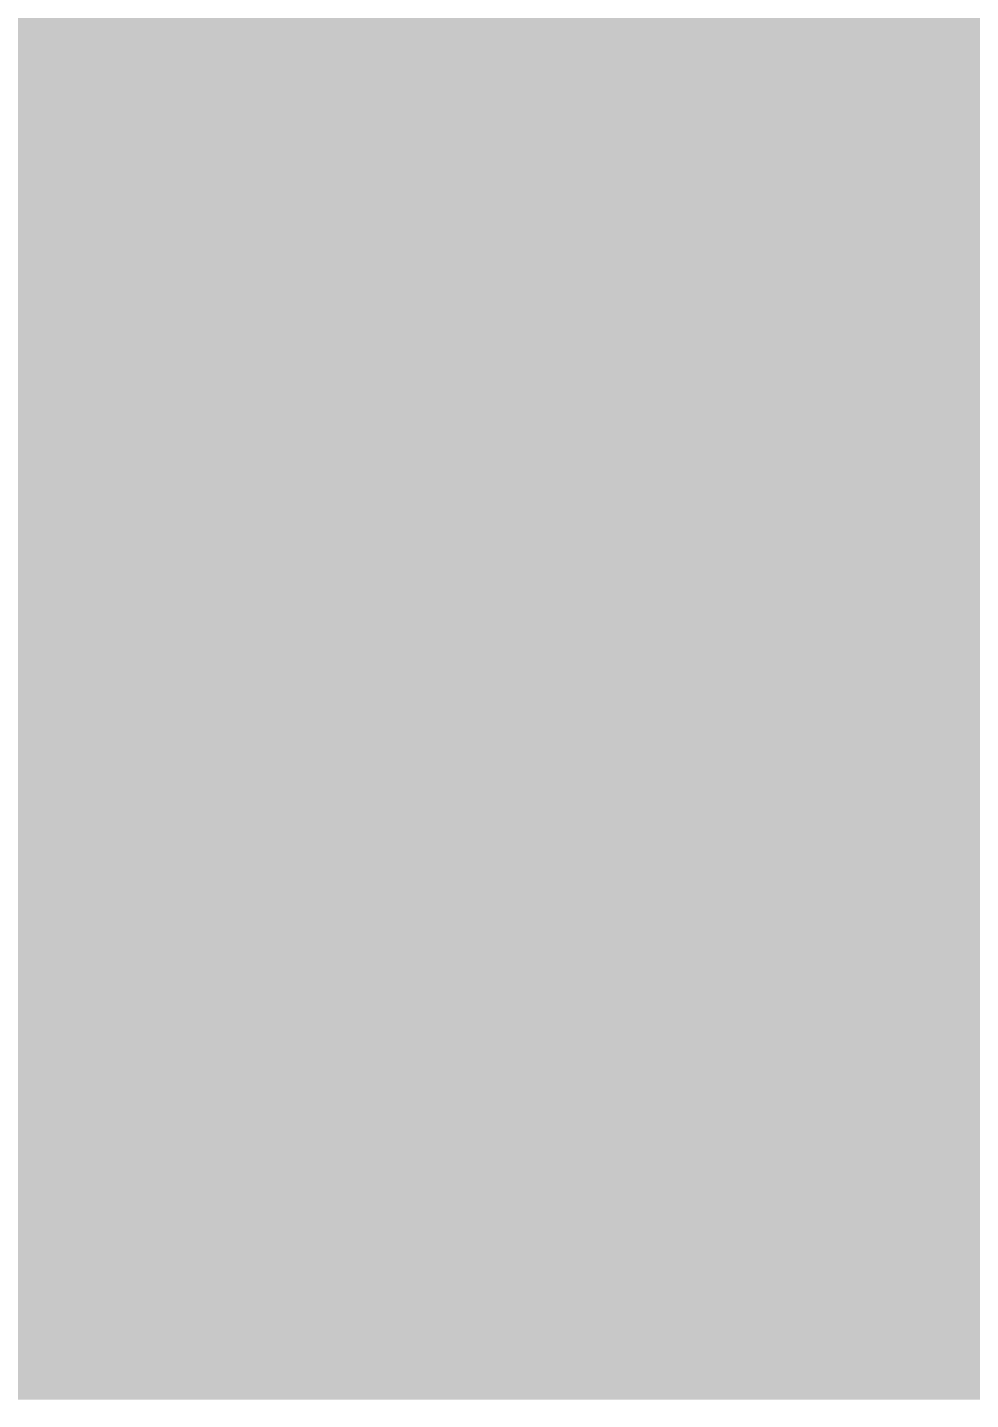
# Model space of a CAD drawing. Header units: inches. Extents: x -3 to 191, y -18 to 93.
# Drawn here: x 132.4393 to 132.7728, y 38.7739 to 39.2591 of the extents above; entities that cross this region are included whole.
import ezdxf

# ---------------------------------------------------------------- set-up
doc = ezdxf.new("R2010")
doc.units = ezdxf.units.IN
for name, color, linetype in [('Bottom Layer', 5, 'Continuous'), ('GND 1', 90, 'Continuous'), ('GND 2', 156, 'Continuous'), ('PWR', 16, 'Continuous'), ('Signal L4', 76, 'Continuous'), ('Top Layer', 1, 'Continuous'), ('Top Overlay', 2, 'Continuous'), ('Via Holes', 16, 'Continuous')]:
    doc.layers.add(name, color=color, linetype=linetype)
doc.styles.add('Arial', font='', dxfattribs={"height": 0.2})
doc.styles.get('Arial').set_extended_font_data('Arial')

msp = doc.modelspace()

# ---------------------------------------------------------------- hatches: boundary and pattern name
at = {"layer": 'Bottom Layer'}
h = msp.add_hatch(color=5, dxfattribs=at)
edge = h.paths.add_edge_path()
edge.add_arc((132.60002, 39.1), 0.3, 0, 360)
at = {"layer": 'GND 1'}
h = msp.add_hatch(color=90, dxfattribs=at)
edge = h.paths.add_edge_path()
edge.add_arc((132.60002, 39.1), 0.3, 0, 360)
at = {"layer": 'GND 2'}
h = msp.add_hatch(color=156, dxfattribs=at)
edge = h.paths.add_edge_path()
edge.add_arc((132.60002, 39.1), 0.3, 0, 360)
at = {"layer": 'PWR'}
h = msp.add_hatch(color=16, dxfattribs=at)
edge = h.paths.add_edge_path()
edge.add_arc((132.60002, 39.1), 0.3, 0, 360)
at = {"layer": 'Signal L4'}
h = msp.add_hatch(color=76, dxfattribs=at)
edge = h.paths.add_edge_path()
edge.add_arc((132.60002, 39.1), 0.3, 0, 360)
at = {"layer": 'Top Layer'}
h = msp.add_hatch(color=1, dxfattribs=at)
edge = h.paths.add_edge_path()
edge.add_arc((132.60002, 39.1), 0.3, 0, 360)
at = {"layer": 'Via Holes'}
h = msp.add_hatch(color=7, dxfattribs=at)
edge = h.paths.add_edge_path()
edge.add_arc((132.60002, 39.1), 0.15, 0, 360)

# ---------------------------------------------------------------- texts
at = {"layer": 'Top Overlay', "style": 'Arial'}
msp.add_text('R105', height=0.750001, rotation=90, dxfattribs=at).set_placement((132.87489, 38.68792))

doc.saveas('drawing.dxf')
